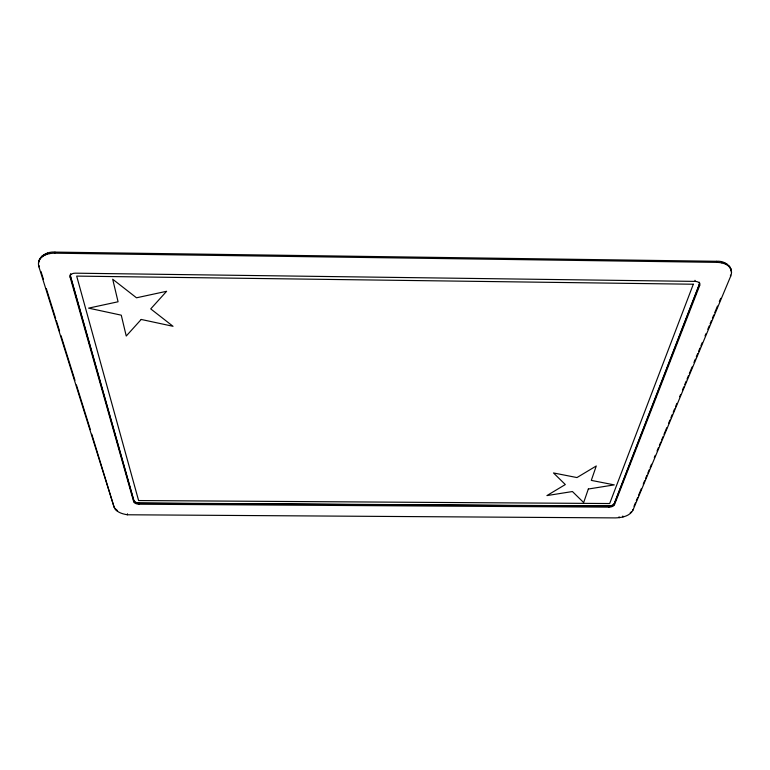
<?xml version="1.0" encoding="UTF-8"?>
<svg xmlns="http://www.w3.org/2000/svg" width="770" height="770" viewBox="0 0 770 770"><rect width="100%" height="100%" fill="white"/><g stroke="black" fill="none" stroke-linecap="round" stroke-linejoin="round"><path stroke-width="1.16" d="M699.314 282.215A6.324 3.946 -15 0 1 699.304 284.303L699.641 285.641L614.47 504.754A4.726 2.377 -7.4 0 1 608.935 507.141L139.11 504.215L139.283 503.012A4.803 2.435 6.2 0 1 133.865 500.519L70.465 276.026A6.439 4.11 13.4 0 1 70.696 273.899M139.11 504.215A4.803 2.435 6.2 0 1 133.691 501.722L133.865 500.519M127.339 514.774L615.461 517.902C621.688 517.671 629.311 516.362 632.776 510.539L730.701 276.161C734.455 267.421 724.734 260.414 716.735 261.29L54.978 252.098C46.749 251.203 36.046 257.315 38.933 266.863L114.172 507.363C116.453 512.339 122.391 513.927 127.339 514.774L127.474 513.821M115.298 509.355L115.442 508.393M116.212 510.298L116.357 509.345M117.338 511.193L117.492 510.24M114.172 507.363L91.784 434.213M133.691 501.722L70.176 277.383L70.465 276.026M39.068 260.501L38.808 261.588C40.916 255.12 48.654 253.128 54.728 253.186L54.978 252.098M47.336 254.158L47.596 253.061M49.655 253.6L49.915 252.502M45.228 254.937L45.488 253.85M43.351 255.929L43.611 254.841M38.5 263.302L38.76 262.204M39.453 259.971L39.713 258.884M40.435 258.47L40.704 257.382M38.933 266.863L39.203 265.775M41.744 257.122L42.004 256.025M614.47 504.754L614.268 503.561L699.304 284.303M633.999 506.275L635.385 502.954M636.309 500.741L637.685 497.43M638.609 495.216L641.381 488.575M643.229 484.147L644.606 480.836M645.529 478.622L646.916 475.302M647.84 473.088L649.226 469.767M650.14 467.563L651.526 464.243M654.298 457.601L655.222 455.388M657.06 450.97L658.446 447.649M659.37 445.435L660.756 442.115M661.68 439.901L663.057 436.59M663.981 434.376L666.753 427.735M668.591 423.308L669.977 419.997M670.901 417.783L672.287 414.462M673.211 412.248L674.587 408.928M675.511 406.724L676.897 403.403M679.669 396.762L680.584 394.548M682.432 390.13L683.818 386.81M684.742 384.596L686.128 381.275M687.042 379.061L688.428 375.75M689.352 373.537L692.124 366.895M693.962 362.468L695.349 359.157M696.273 356.943L697.659 353.623M698.582 351.409L699.959 348.088M700.883 345.874L702.269 342.563M705.031 335.922L705.955 333.708M707.803 329.291L709.189 325.97M710.113 323.756L711.49 320.436M712.414 318.222L713.8 314.901M714.724 312.697L717.486 306.056M719.334 301.628L720.72 298.317M139.283 503.012L608.752 505.957A4.716 2.377 -7.4 0 0 614.268 503.561M54.728 253.186L717.024 262.368C722.27 262.512 728.641 264.12 730.942 269.404L730.643 268.335M699.641 285.641A6.333 3.946 -15 0 0 695.243 281.397L75.219 273.177A6.439 4.11 13.4 0 0 70.176 277.383M40.983 271.502L43.495 279.52M46.354 288.692L55.652 318.482M56.374 320.772L59.588 331.09M61.023 335.672L74.969 380.361M76.403 384.942L90.35 429.631M731.394 271.011L731.086 269.933L731.5 272.686M729.854 266.844L730.153 267.912M728.747 265.477L729.046 266.555M730.403 275.083L730.701 276.161M727.342 264.283L727.64 265.352M725.648 263.263L725.946 264.331M723.704 262.435L724.002 263.513M721.548 261.829L721.846 262.907M716.735 261.29L717.024 262.368M694.973 280.328L695.243 281.397M632.613 509.596L632.776 510.539M631.313 511.54L631.477 512.483M630.332 512.454L630.495 513.407M622.815 516.015L622.969 516.959M619.08 516.737L619.244 517.671M608.752 505.957L608.935 507.141M70.638 274.168A6.439 4.11 13.4 0 0 70.407 276.295L133.836 500.76A4.803 2.435 6.2 0 0 139.245 503.253L608.791 506.198A4.716 2.377 -7.4 0 0 614.306 503.801L699.372 284.573A6.324 3.946 -15 0 0 699.381 282.484M588.328 489.017L583.66 502.56L572.428 491.539L546.921 495.591L565.315 484.551L553.495 472.953L576.961 477.564L596.269 465.975L591.302 480.384L614.268 484.888L588.328 489.017M693.318 284.226L609.676 503.532L138.6 500.548L76.682 276.103L693.318 284.226M141.199 319.454L126.242 336.028L121.265 315.171L88.579 308.135L118.07 301.773L112.699 279.231L136.492 297.797L166.609 291.291L150.727 308.895L173.029 326.297L141.199 319.454"/></g></svg>
